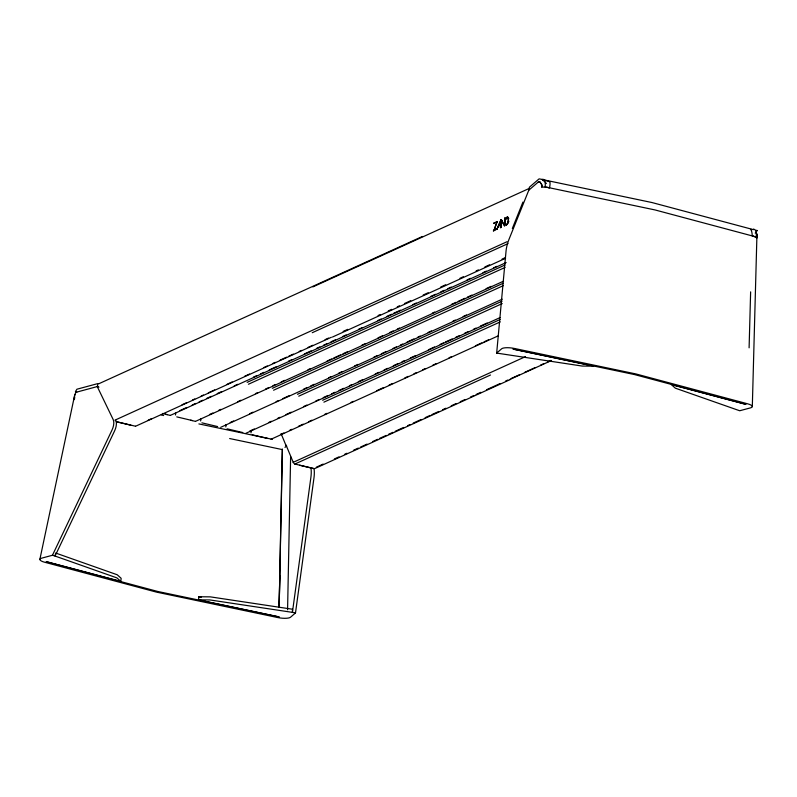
<?xml version="1.0" encoding="UTF-8"?>
<svg xmlns="http://www.w3.org/2000/svg" width="797" height="797" viewBox="0 0 797 797"><rect width="100%" height="100%" fill="white"/><g stroke="black" fill="none" stroke-linecap="round" stroke-linejoin="round"><path stroke-width="1.2" d="M279.169 607.135L279.787 575.424M282.287 449.578L279.159 607.194L282.417 449.04L282.287 449.578L229.656 438.539M287.578 609.805L290.626 456.621M749.1 347.821L750.635 291.861M752.318 406.54L756.971 233.75M756.732 238.104L756.722 237.944M756.732 237.566L756.712 238.104A9.703 2.58 6.7 0 0 752.318 235.932L752.159 235.832A9.843 4.792 -81.3 0 0 752.019 233.212A9.753 4.752 -81.3 0 0 750.724 229.367L750.993 229.436M494.01 223.519L493.662 223.08L497.408 221.596M500.785 227.743L501.084 220.759M500.426 227.693L500.924 219.773L501.193 222.064M504.631 225.133L504.73 218.029L504.76 225.94M501.373 227.474L501.343 219.583L501.622 221.875M501.004 227.424L501.841 220.44M756.751 237.197L756.771 237.207A5.131 0.767 -89.8 0 1 756.831 236.5M513.198 349.126L593.665 366.182L582.208 366.062L496.67 353.081L506.085 250.666A10.092 2.022 -74 0 1 508.964 239.439L528.8 190.194L529.407 187.195L539.111 178.867L541.801 179.355M756.991 234.966L756.901 235.862M548.615 181.407A4.872 1.953 20.1 0 0 549.581 181.696L549.88 181.706A9.753 2.74 -72.5 0 1 549.522 187.763L549.352 187.773A9.703 2.58 6.7 0 0 541.761 187.076L541.801 186.189A5.131 4.115 -53.9 0 0 541.811 185.452A5.509 4.244 -58.5 0 0 541.681 184.765L541.133 183.549M756.971 235.175L756.941 235.394A5.559 0.528 -87.8 0 0 756.791 235.902M74.36 397.474L74.798 394.515M120.795 581.402L121.154 578.313L117.229 574.767L55.66 553.038L55.053 556.047L116.86 577.865L120.795 581.402L46.186 561.656L157.766 591.474L278.97 616.898M175.479 414.978L175.709 413.045M200.645 420.946L200.924 418.535M279.01 616.898L198.503 599.842L198.861 596.754L210.328 596.863L292.469 609.227L292.419 612.365L295.498 612.923L313.968 477.941A10.092 2.55 -85.3 0 0 314.118 469.184M225.8 426.923L226.089 424.502M250.965 432.891L251.244 430.47M541.781 187.076L541.771 186.558M74.131 399.038L74.041 399.666M75.426 391.616L76.92 389.215L97.971 383.556L97.334 386.555L76.333 392.214A5.619 2.949 71.8 0 0 75.835 392.522M39.9 559.225L74.749 394.784M493.692 230.971L497.009 222.154M494.09 230.423L497.039 221.536M494.499 229.317L495.335 227.105M512.322 228.51L522.932 202.089M500.924 219.773L496.9 229.297L500.725 220.699M498.404 227.115L499.301 225.003M493.323 230.921L496.989 229.098M52.482 555.21L112.028 430.021A10.092 5.111 -67 0 0 113.184 419.571L97.264 386.595L98.987 387.123M757.08 230.722L756.243 231.967M752.358 235.832L752.996 236.131M755.207 233.103L755.775 232.505M295.498 612.923L290.526 617.227A9.723 2.58 6.7 0 1 277.844 617.575L156.391 592.101L44.602 562.224A9.723 2.58 6.7 0 1 41.623 558.169L52.463 555.26L55.053 556.047L114.629 430.808A10.092 5.111 -67 0 0 115.784 420.368M528.75 190.224L538.483 181.875M496.67 353.081L501.642 348.787A9.723 2.58 6.7 0 1 514.314 348.438L635.777 373.913L747.566 403.79A9.723 2.58 6.7 0 1 750.545 407.855L739.706 410.754L675.308 388.159L671.373 384.622L745.982 404.368L634.402 374.54L513.198 349.126M284.967 447.366L286.671 446.051M538.174 182.095L538.493 181.875A5.619 2.291 71.4 0 1 538.892 181.776M98.778 383.765L422.38 236.48M312.872 286.9L528.242 188.879M493.642 223.459L496.641 222.094M493.722 230.363L496.621 229.038M114.937 420.168L507.022 241.72M312.255 332.708L507.978 243.633M148.222 420.158L151.689 418.584M182.025 404.766L186.538 402.724M192.485 400.014L194.757 398.978M201.183 396.049L203.434 395.023M208.356 392.791L214.702 389.902M227.095 384.254L232.156 381.952M244.619 376.284L249.64 374.002M263.887 367.517L267.284 365.962M272.953 363.382L275.224 362.356M280.056 360.154L286.551 357.195M288.823 356.169L293.356 354.107M299.214 351.437L301.465 350.411M308.09 347.392L312.743 345.28M325.086 339.661L328.513 338.097M343.158 331.432L347.751 329.34M378.097 315.532L380.348 314.506M388.239 310.92L391.616 309.375M397.255 306.815L399.506 305.789M404.418 303.547L410.774 300.658M423.167 295.02L428.218 292.718M440.691 287.05L445.702 284.758M459.959 278.273L463.356 276.728M476.128 270.92L478.379 269.894M484.885 266.925L489.647 264.763M502.04 259.125L505.428 257.58M135.6 426.236L331.393 337.251M505.597 258.268L332.469 337.041M179.963 410.565L186.737 407.476M192.207 404.986L195.564 403.461M199.18 401.818L202.568 400.273M206.762 398.361L211.245 396.318M217.262 393.579L221.785 391.526M234.218 385.868L237.616 384.323M253.436 377.12L256.833 375.576M260.519 373.893L263.877 372.368M269.266 369.918L276.051 366.829M288.484 361.171L291.881 359.626M304.315 353.968L311.099 350.879M316.509 348.409L319.866 346.884M323.532 345.221L326.919 343.676M331.074 341.783L335.547 339.741M342.75 336.473L346.137 334.929M358.58 329.271L361.968 327.726M377.798 320.524L381.185 318.979M387.063 316.299L391.546 314.257M393.618 313.311L400.502 310.182M412.826 304.574L416.233 303.029M430.739 296.424L435.451 294.282M440.821 291.832L444.178 290.307M447.884 288.614L451.271 287.079M467.102 279.867L470.489 278.332M482.932 272.664L486.319 271.119M493.453 267.882L496.81 266.347M170.419 415.367L506.175 262.552M247.16 382.361L504.909 265.042M248.425 384.244L505.049 267.453M209.521 414.53L212.879 412.995M218.687 410.355L220.948 409.329M237.516 401.788L240.883 400.253M255.438 393.628L257.68 392.612M265.521 389.046L268.878 387.511M272.943 385.658L275.204 384.632M281.192 381.902L284.559 380.378M307.991 369.708L310.312 368.652M327.109 361.011L331.731 358.909M333.833 357.953L340.548 354.894M343.039 353.758L347.562 351.696M361.828 345.211L365.185 343.676M378.087 337.808L382.6 335.746M389.823 332.469L393.19 330.934M397.305 329.061L399.566 328.035M432.343 313.111L434.624 312.075M451.421 304.434L456.083 302.302M458.136 301.376L464.86 298.317M467.391 297.161L471.914 295.099M486.14 288.634L491.131 286.352M195.574 421.334L503.545 281.172M272.315 388.328L503.017 283.333M273.58 390.221L503.156 285.724M230.203 422.54L233.67 420.955M249.501 413.753L252.888 412.208M276.121 401.638L278.362 400.622M282.835 398.58L289.56 395.521M303.757 389.056L307.154 387.511M310.84 385.838L314.197 384.303M328.753 377.678L330.994 376.662M338.805 373.106L342.192 371.561M354.516 365.962L357.873 364.428M373.853 357.156L377.24 355.611M381.384 353.729L385.868 351.686M393.07 348.409L396.458 346.864M400.423 345.061L402.664 344.045M407.147 342.003L413.862 338.944M417.937 337.091L420.198 336.065M428.109 332.459L431.506 330.914M453.065 321.101L455.296 320.085M463.137 316.519L466.554 314.964M220.739 427.302L502.23 299.184M297.48 394.296L502.09 301.166M298.745 396.189L502.23 303.577M249.79 431.047L254.303 428.985M269.007 422.3L271.269 421.264M277.764 418.315L279.996 417.289M285.964 414.579L291.204 412.198M303.518 406.59L306.875 405.055M315.841 400.981L319.198 399.456M323.263 397.603L327.786 395.541M331.512 393.848L334.879 392.313M339.094 390.4L343.617 388.338M349.435 385.688L351.676 384.672M358.311 381.653L362.874 379.571M375.267 373.932L378.665 372.388M384.154 369.888L387.511 368.363M393.359 365.703L397.882 363.641M402.067 361.738L404.308 360.712M410.316 357.983L415.506 355.621M428.397 349.753L434.544 346.954M440.143 344.404L443.501 342.879M445.364 342.033L452.138 338.944M455.824 337.27L459.182 335.736M464.581 333.285L467.969 331.741M473.737 329.111L475.978 328.095M480.461 326.053L487.186 322.994M245.894 433.279L500.257 317.505M322.636 400.263L500.118 319.487M323.901 402.156L500.257 321.888M280.524 434.475L283.881 432.95M289.64 430.33L291.901 429.294M298.437 426.315L303.209 424.153M308.519 421.733L311.876 420.208M324.688 414.37L326.949 413.344M351.078 402.365L353.32 401.349M376.832 390.64L383.556 387.581M389.125 385.051L392.513 383.506M404.826 377.898L408.194 376.373M413.992 373.723L416.253 372.697M422.749 369.748L424.99 368.722M432.831 365.156L436.188 363.631M449.04 357.773L451.301 356.747M475.381 345.788L481.826 342.859M484.088 341.823L488.611 339.771M271.05 439.247L498.394 335.776M293.176 462.36L525.512 356.618M294.79 464.093L490.514 375.008M316.349 467.181L323.154 464.083M334.371 458.972L339.014 456.86M344.683 454.28L346.944 453.254M353.529 450.255L358.281 448.093M360.543 447.067L367.048 444.108M372.677 441.538L377.549 439.326M379.442 438.46L386.196 435.391M388.448 434.365L392.961 432.313M395.212 431.287L403.611 427.461M407.606 425.648L409.857 424.622M413.235 423.077L421.125 419.491M425.14 417.668L430.141 415.386M431.934 414.57L438.739 411.471M442.534 409.748L445.912 408.213M451.202 405.803L456.053 403.591M460.267 401.678L465.069 399.496M470.469 397.036L473.866 395.491M476.128 394.455L480.84 392.313M486.469 389.753L499.988 383.596M505.597 381.046L507.878 380.01M511.256 378.465L519.196 374.859M524.775 372.319L535.056 367.636M540.555 365.136L543.933 363.601M547.519 361.968L550.916 360.413M509.652 379.551L551.504 360.503M314.715 468.586L510.678 379.372M753.145 229.576A9.644 3.736 -76.7 0 1 755.257 230.094A9.674 3.746 -76.7 0 1 756.323 235.185L756.194 236.968L655.034 209.94L545.138 186.887L545.278 185.113A9.674 3.746 -76.7 0 0 544.212 180.012A9.644 3.736 -76.7 0 0 542.099 179.494L548.625 181.367M76.283 392.234L76.831 392.074M549.342 187.654L548.565 187.624M753.145 229.566L753.962 229.347L751.8 229.576A4.872 1.733 26.4 0 1 751.053 229.496M755.945 230.293L757.15 230.453M198.503 599.842L209.96 599.952L292.419 612.365L310.89 477.383A10.092 2.55 -85.3 0 0 311.039 468.626M313.739 468.516L294.511 463.954M504.561 218.119L505.099 218.079M542.099 179.494L651.996 202.548L752.009 229.267M198.881 423.914L272.335 439.316M198.861 596.754L201.233 597.252M135.45 426.216L116.262 421.663M97.324 386.575L97.911 386.714M162.449 413.474L167.28 414.619M176.755 416.871L192.436 420.587M201.91 422.838L217.601 426.564M227.065 428.806L242.756 432.532M252.231 434.783L267.912 438.499M116.531 421.792L130.887 425.2M299.572 465.229L313.928 468.626M190.622 420.218L195.404 421.364M165.457 414.251L170.239 415.396M161.253 414.908L163.614 415.546M542.498 179.803L544.779 181.786M540.386 182.533L541.273 183.778M545.586 182.633L546.393 183.549M501.343 219.583L504.262 225.073M501.472 220.39L504.391 225.88M286.063 445.115L293.595 463.187M281.152 433.777L286.053 445.633M541.372 184.017L541.591 184.565M74.689 397.165A5.32 1.106 -82.3 0 1 74.42 399.327M74.221 399.118A5.131 1.046 -82.3 0 0 74.35 398.251A5.509 0.737 -82.2 0 0 74.46 397.334M74.958 394.605A6.715 2.939 82.6 0 1 75.197 393.778A6.007 2.989 77.1 0 1 75.884 392.612M756.652 236.858A5.171 0.857 89.8 0 1 756.751 235.962A5.509 0.598 -88.3 0 1 756.871 235.294M541.761 184.725A5.32 4.274 -53.6 0 1 541.98 186.159M539.818 181.885A6.007 2.56 76.6 0 0 538.882 181.746A6.007 2.56 76.6 0 1 539.808 181.885A6.715 3.148 83 0 1 540.505 182.443M507.569 217.073A4.005 1.624 -81.3 0 1 508.018 217.232M508.386 217.711A4.005 1.624 -81.3 0 1 508.705 218.776M508.705 221.068A4.005 1.624 -81.3 0 1 508.386 222.592M506.563 225.003A4.005 1.624 -81.3 0 1 505.866 224.555M506.125 218.508A4.005 1.624 -81.3 0 1 506.414 217.97M507.53 217.442A3.636 1.474 -81.3 0 1 508.048 217.701M508.356 218.219A3.636 1.474 -81.3 0 1 508.506 218.707M508.556 221.068A3.636 1.474 -81.3 0 1 508.436 221.785M506.474 224.615A3.636 1.474 -81.3 0 1 505.975 224.226M505.975 219.305A3.636 1.474 -81.3 0 1 506.474 218.248M507.739 223.309A4.005 1.624 -81.5 0 0 507.36 217.033A4.005 1.624 -81.5 0 0 504.999 222.592A4.005 1.624 -81.5 0 0 507.739 223.309M507.649 223.07A3.636 1.484 -81.4 0 0 507.3 217.402A3.636 1.484 -81.4 0 0 505.159 222.463A3.636 1.484 -81.4 0 0 507.649 223.07"/></g></svg>
